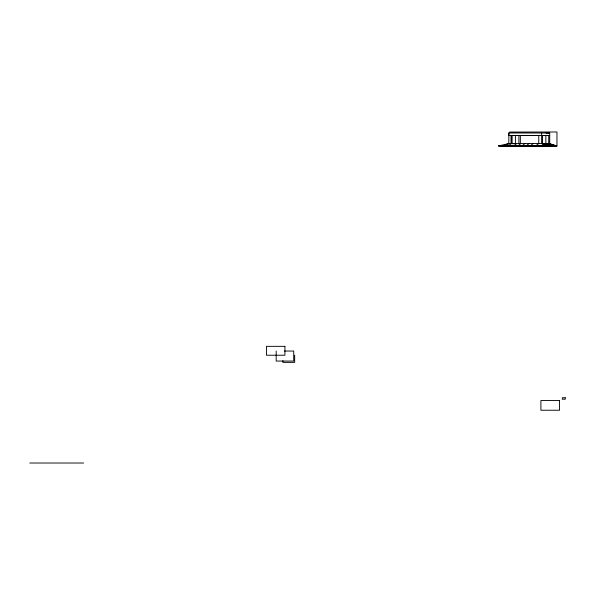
<?xml version="1.0" encoding="UTF-8"?>
<svg xmlns="http://www.w3.org/2000/svg" width="595" height="595" viewBox="0 0 595 595"><rect width="100%" height="100%" fill="white"/><g stroke="black" fill="none" stroke-linecap="round" stroke-linejoin="round"><path stroke-width="0.89" d="M508.896 132.975L508.785 143.611L504.746 144.89M511.083 145.849L513.909 145.894L516.572 143.596M520.722 143.588L518.044 145.835L520.722 145.879M522.15 145.827L524.879 143.581M526.263 145.82L529.029 143.573M530.368 145.812L533.179 143.573M520.35 135.504L511.231 135.415L511.254 143.611L508.227 145.857L516.854 146.013M503.734 145.946L505.319 145.433M501.518 145.916L503.132 145.403M502.396 145.924L504.01 145.411M505.624 144.905L508.041 144.139M504.82 145.961L506.494 145.433M506.992 145.991L508.606 145.477M507.55 145.998L509.164 145.485M509.766 145.492L508.152 146.006L520.35 145.983M511.209 145.515L509.595 146.02L498.498 145.872L508.785 143.611L541.643 143.551L549.721 143.663L556.957 145.939L556.957 131.986L509.595 132.068M505.973 145.976L507.572 145.47M540.201 145.842L540.803 145.797M503.065 145.931L556.957 145.939L541.643 145.842L549.721 145.954L549.713 133.027L508.762 132.975L508.762 135.415L549.713 135.467M546.084 133.035L549.713 133.027M518.899 135.504L539.531 135.489M542.268 135.482L545.927 135.474M284.484 351.043L293.714 351.043L293.714 361.061L276.184 361.061L276.184 351.043M29.75 463.014L83.642 463.014M508.785 145.901L498.498 145.872L555.031 145.916L547.668 143.64M503.363 145.864L510.019 145.901M539.635 135.377L538.765 135.363L538.765 143.559L535.745 145.805L539.635 145.857M511.737 143.655L514.809 143.692M515.947 145.842L518.647 145.879M520.097 145.835L535.969 145.849M513.931 145.842L516.572 145.887M549.921 145.842L542.514 143.566L542.514 135.37M544.946 143.603L552.316 145.879M555.968 145.924L548.731 143.655L548.731 135.452L545.853 135.459L545.853 143.321M546.307 143.618L553.551 145.894M543.897 143.588L551.134 145.857M541.621 132.916L541.643 143.551L548.888 145.827M541.643 143.551L545.86 145.79M520.35 135.519L520.35 143.365M518.899 135.504L518.899 143.365M515.404 135.504L515.404 143.707M512.124 135.422L512.124 143.283M511.231 135.415L511.231 143.626M294.674 355.222L294.674 362.37L282.878 362.37L282.878 360.585M284.916 346.342L266.471 346.342L266.471 355.222L284.916 355.222L284.916 346.342M565.25 397.757L562.297 397.757L562.297 399.223L565.25 399.223L565.25 397.757M559.56 400.509L540.9 400.509L540.9 410.238L559.56 410.238L559.56 400.509"/></g></svg>
